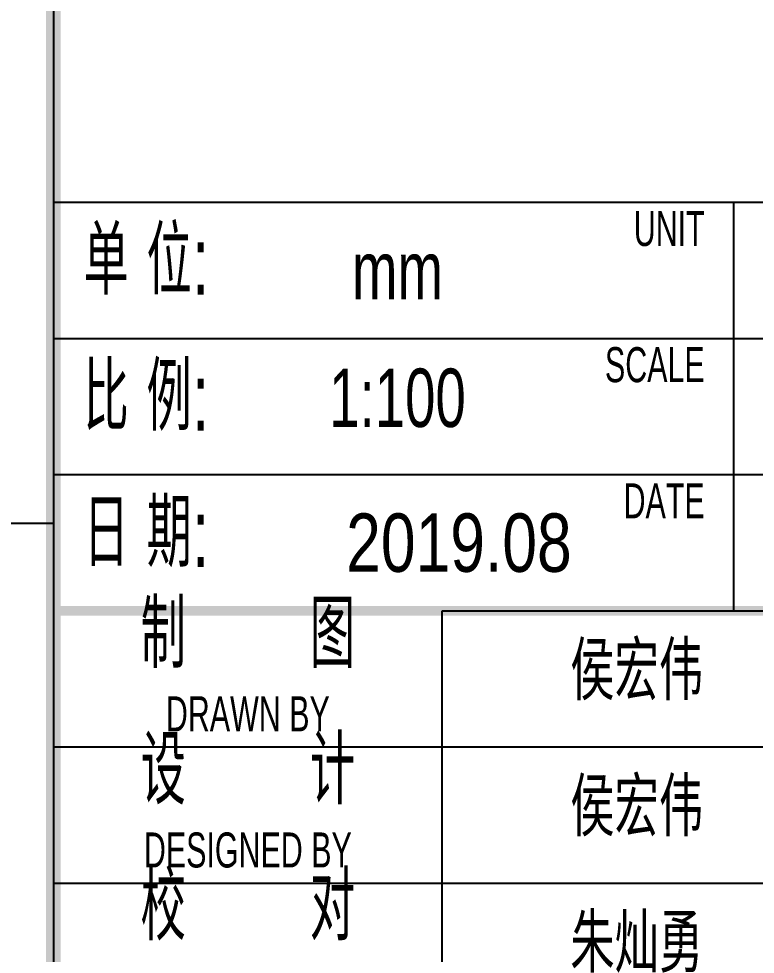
# Model space of a CAD drawing. Header units: millimetres. Extents: x 2359 to 61759, y 2141 to 44141.
# Drawn here: x 53580 to 57369, y 17042 to 21852 of the extents above; entities that cross this region are included whole.
import ezdxf
from ezdxf.enums import TextEntityAlignment as Align

# ---------------------------------------------------------------- set-up
doc = ezdxf.new("R2010")
doc.units = ezdxf.units.MM
doc.header["$LTSCALE"] = 800
doc.layers.add('AX-TK-HF-20190012-S001-TQ2$0$A-TEXT-VERS-A1', color=130, linetype='Continuous')
doc.layers.add('Sx-T-GZJD$0$Sx-T-A-DG$0$S-BDER', color=101, linetype='Continuous')
doc.styles.add('AX-TK-HF-20190012-S001-TQ2$0$HZ', font='jzfz_ena.shx', dxfattribs={"width": 0.7, "bigfont": 'jzfz_cna.shx'})
doc.styles.add('HZ', font='jzfz_ena.shx', dxfattribs={"width": 0.7, "bigfont": 'jzfz_cna.shx'})
doc.styles.add('sign16-HHW$0$HZ', font='jzfz_ena.shx', dxfattribs={"width": 0.7, "bigfont": 'jzfz_cna.shx'})

# ---------------------------------------------------------------- blocks, each defined once
blk = doc.blocks.new('Sx-T-GZJD')
at = {"layer": 'Sx-T-GZJD$0$Sx-T-A-DG$0$S-BDER'}
blk.add_line((4858.9, 19258.2), (53758.9, 19258.2), dxfattribs=at)
blk.add_lwpolyline([(4858.9, 43141.3), (53758.9, 43141.3), (53758.9, 3141.3), (4858.9, 3141.3)], close=True, dxfattribs=at)
blk = doc.blocks.new('sign16-HHW$0$A$C430D24D6')
at = {"color": 0, "style": 'sign16-HHW$0$HZ', "width": 0.8}
for tag, p in [('制图人', (-40, 151.175)), ('设计人', (-40, 144.175)), ('校对人', (-40, 137.175))]:
    blk.add_attdef(tag, text='', height=3, dxfattribs=at).set_placement(p, align=Align.BOTTOM_CENTER)
blk = doc.blocks.new('sign16-HHW')
for p, q in [((-50, 149.675), (0, 149.675)), ((-50, 142.675), (0, 142.675))]:
    blk.add_line(p, q)
blk.add_lwpolyline([(-50, 156.675), (0, 156.675), (0, 135.675), (-50, 135.675)], close=True)
blk.add_blockref('sign16-HHW$0$A$C430D24D6', (0, 0)).add_auto_attribs({'制图人': '侯宏伟', '设计人': '侯宏伟', '校对人': '朱灿勇'})
blk = doc.blocks.new('AX-TK-HF-20190012-S001-TQ2$0$A$C44F154A2')
at = {"layer": 'AX-TK-HF-20190012-S001-TQ2$0$A-TEXT-VERS-A1', "style": 'AX-TK-HF-20190012-S001-TQ2$0$HZ', "width": 0.8}
for tag, p in [('出图日期', (20.858, 2)), ('VERSION', (53.649, 2))]:
    blk.add_attdef(tag, text='', height=3, dxfattribs=at).set_placement(p, align=Align.CENTER)
blk = doc.blocks.new('AX-TK-HF-20190012-S001-TQ2$0$BZTQ')
at = {"color": 4}
for p, q in [((-70, 177.675), (0, 177.675)), ((-35, 156.675), (-35, 177.675)), ((-70, 170.675), (0, 170.675)), ((-70, 163.675), (0, 163.675)), ((-50, 93.675), (-50, 156.675)), ((-70, 149.675), (0, 149.675)), ((-70, 142.675), (0, 142.675))]:
    blk.add_line(p, q, dxfattribs=at)
at = {"color": 4, "const_width": 0.5}
blk.add_lwpolyline([(-70, 156.675), (0, 156.675)], dxfattribs=at)
at = {"style": 'AX-TK-HF-20190012-S001-TQ2$0$HZ', "width": 0.65}
for s, p in [('UNIT', (-36.5, 175.425)), ('SCALE', (-36.5, 168.425)), ('DATE', (-36.5, 161.425))]:
    blk.add_text(s, height=1.8, dxfattribs=at).set_placement(p, align=Align.RIGHT)
at = {"style": 'AX-TK-HF-20190012-S001-TQ2$0$HZ', "width": 0.7}
for s, p in [('单 位:', (-68.45, 172.925)), ('比 例:', (-68.45, 165.925)), ('日 期:', (-68.45, 158.925))]:
    blk.add_text(s, height=3.5, dxfattribs=at).set_placement(p)
for s, p in [('制       图', (-60, 152.675)), ('设       计', (-60, 145.675)), ('校       对', (-60, 138.675))]:
    blk.add_text(s, height=3.5, dxfattribs=at).set_placement(p, align=Align.BOTTOM_CENTER)
at = {"style": 'AX-TK-HF-20190012-S001-TQ2$0$HZ', "width": 0.65}
for s, p in [('DRAWN BY', (-60, 150.475)), ('DESIGNED BY', (-60, 143.475))]:
    blk.add_text(s, height=1.8, dxfattribs=at).set_placement(p, align=Align.CENTER)
blk = doc.blocks.new('AX-TK-HF-20190012-S001-TQ2')
blk.add_blockref('AX-TK-HF-20190012-S001-TQ2$0$BZTQ', (0, 0))
at = {"layer": 'AX-TK-HF-20190012-S001-TQ2$0$A-TEXT-VERS-A1'}
ref = blk.add_blockref('AX-TK-HF-20190012-S001-TQ2$0$A$C44F154A2', (-70, 156.675), dxfattribs=at)
ref.add_attrib('出图日期', '2019.08', dxfattribs={"height": 3, "style": 'AX-TK-HF-20190012-S001-TQ2$0$HZ', "width": 0.8}).set_placement((-49.142, 158.675), align=Align.CENTER)
blk = doc.blocks.new('SX-TK-HF-20190012-S001')
blk.add_blockref('AX-TK-HF-20190012-S001-TQ2', (0, 0))
blk = doc.blocks.new('*U3')
at = {"color": 4, "const_width": 0.75}
blk.add_lwpolyline([(-70, 0), (-70, 400)], dxfattribs=at)

msp = doc.modelspace()

# ---------------------------------------------------------------- block references
at = {"xscale": 99.99999995327077, "yscale": 99.99999995327077, "zscale": 99.99999995327077}
for name in ['*U3', 'SX-TK-HF-20190012-S001', 'sign16-HHW']:
    msp.add_blockref(name, (60758.9, 3141.3), dxfattribs=at)
msp.add_blockref('Sx-T-GZJD', (0, 0))

# ---------------------------------------------------------------- texts
at = {"color": 0, "char_height": 300, "width": 3460.566, "attachment_point": 5, "style": 'HZ'}
for s, insert in [('mm', (55528.6, 20558.8)), ('1:100', (55528.6, 19901.3))]:
    msp.add_mtext(s, dxfattribs=dict(at, insert=insert))

doc.saveas('drawing.dxf')
